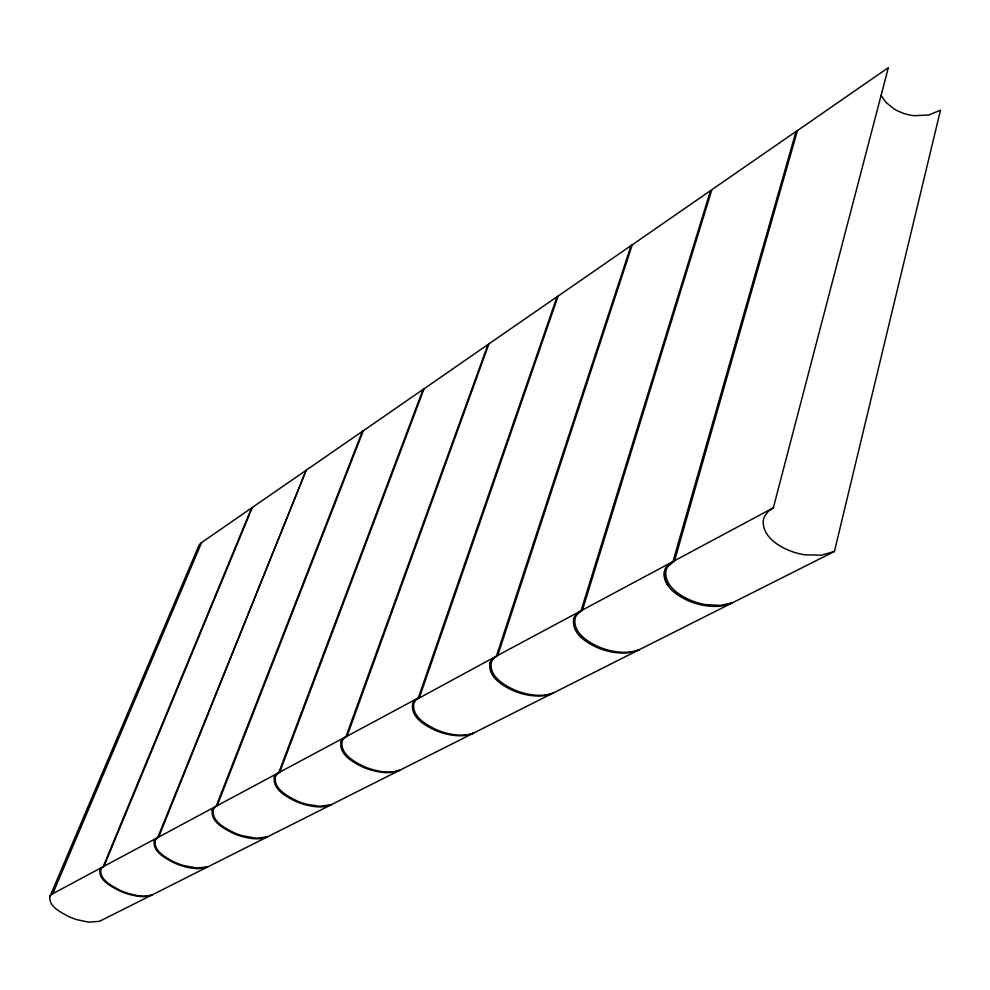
<?xml version="1.0" encoding="UTF-8"?>
<svg xmlns="http://www.w3.org/2000/svg" width="990" height="990" viewBox="0 0 990 990"><rect width="100%" height="100%" fill="white"/><g stroke="black" fill="none" stroke-linecap="round" stroke-linejoin="round"><path stroke-width="1.49" d="M573.73 618.911C571.131 633.254 586.451 642.807 597.737 647.769A68.582 67.345 22.2 0 0 609.518 651.507C619.765 653.709 631.15 654.068 640.617 649.019L834.422 551.467L940.5 110.199L928.83 114.976L914.339 115.706A49.116 48.238 22.2 0 1 902.954 113.145L897.905 111.029A44.377 43.572 22.2 0 1 894.02 108.9L885.963 102.378L881.063 95.51M490.025 663.102C487.575 676.9 502.635 685.835 513.365 690.698A68.446 67.221 22.2 0 0 524.774 694.398C534.513 696.539 545.379 697.232 554.45 692.394L639.156 649.762C629.925 653.276 619.691 652.744 610.211 650.603A68.582 67.345 22.2 0 1 599.037 646.99C587.788 642.015 572.542 632.462 575.14 618.168A12.288 12.066 22.2 0 1 576.91 614.679L582.491 610.013L673.014 561.528L796.034 131.571L888.352 67.642L773.338 507.808L768.29 511.372L764.862 515.765A15.333 15.048 22.2 0 0 763.216 520.864C762.56 536.889 778.944 546.851 792.198 551.653A69.597 68.335 22.2 0 0 805.167 554.846L821.49 555.155L834.422 551.467M412.669 704.001C410.392 717.292 425.193 725.633 435.414 730.397A68.397 67.172 22.2 0 0 446.478 734.06C455.746 736.164 466.154 737.055 474.829 732.476L553.546 692.827M340.981 741.98C338.889 754.788 353.418 762.56 363.182 767.225A68.669 67.431 22.2 0 0 371.126 770.084C380.754 772.72 391.83 774.378 401.049 769.614L473.579 733.107C465.622 736.102 455.573 735.459 447.035 733.281A68.446 67.209 22.2 0 1 436.516 729.729C426.331 724.952 411.605 716.612 413.882 703.37A10.147 9.962 22.2 0 1 416.332 699.608L496.423 656.098L631.026 245.669L710.535 190.612M342.107 741.386C340.003 754.145 354.469 761.929 364.209 766.607A68.496 67.258 22.2 0 0 374.406 770.096C382.685 772.113 391.755 773.215 399.911 770.133L331.427 804.61L319.683 806.305L306.925 804.338A68.582 67.345 22.2 0 1 297 800.898C287.694 796.331 273.5 789.067 275.406 776.754A9.553 9.38 22.2 0 1 279.861 772.2M274.354 777.311C272.46 789.661 286.716 796.925 296.06 801.479A68.817 67.58 22.2 0 0 303.781 804.288C312.654 806.739 322.666 808.496 331.403 804.672L268.599 836.278C260.321 840.461 249.777 838.74 241.028 836.179A69.003 67.753 22.2 0 1 233.516 833.432C224.569 828.964 210.585 822.195 212.268 810.265M673.819 561.12L668.782 564.486L665.478 568.767A13.427 13.192 22.2 0 0 664.117 573.631C664.389 588.629 679.808 597.576 692.245 602.316A69.164 67.914 22.2 0 0 701.539 604.952C711.773 606.994 722.972 607.303 732.6 602.724L720.423 605.422L705.387 604.605A69.003 67.753 22.2 0 1 693.52 601.425C680.984 596.611 665.132 587.256 665.763 571.935A13.674 13.427 22.2 0 1 667.693 566.8L674.586 560.687L797.507 130.47M213.246 809.746C211.551 821.638 225.472 828.407 234.395 832.875A69.015 67.778 22.2 0 0 241.535 835.535L256.398 838.258L267.597 836.785L208.94 866.312C201.675 870.123 190.55 868.601 182.408 865.978A68.916 67.679 22.2 0 1 172.866 862.265C165.021 857.946 152.646 851.722 154.279 841.079M100.856 869.492C99.408 879.776 111.561 885.617 119.109 889.812A69.201 67.951 22.2 0 0 127.97 893.314C135.952 895.591 145.097 897.806 153.079 894.428L208.073 866.708L197.282 868.106L182.878 865.371A68.916 67.679 22.2 0 1 173.782 861.795C165.936 857.476 153.561 851.239 155.195 840.597A7.759 7.611 22.2 0 1 158.746 837.033L216.191 806.182L362.315 431.492L423.089 389.379M582.491 610.013L711.884 189.672L796.059 131.46M553.2 692.975C544.364 696.477 534.464 695.648 525.393 693.569A68.471 67.233 22.2 0 1 514.565 689.968C503.861 685.105 488.874 676.17 491.337 662.409A11.051 10.853 22.2 0 1 493.28 658.944L497.76 655.392L632.313 244.703M631.063 245.57L556.974 296.889L418.3 697.938L345.77 736.882A9.863 9.677 22.2 0 0 342.045 741.349M419.525 697.282L558.174 295.973M347.094 736.077L488.936 343.852L557.011 296.777M278.759 772.67L423.052 389.491L488.936 343.852M279.811 772.113L424.116 388.674M363.318 430.724L217.181 805.65L345.943 736.696L487.934 344.607M158.709 836.971L306.17 470.238L362.352 431.38M104.012 866.262L252.351 507.449L305.267 470.869M49.822 896.569A6.386 6.262 22.2 0 1 52.755 893.784L201.601 542.557L252.351 507.449M251.571 508.056L103.158 866.72A7.301 7.178 22.2 0 0 99.903 869.888C98.691 880.246 110.608 886.038 118.243 890.258A69.189 67.951 22.2 0 0 127.537 893.896C135.444 896.086 144.429 898.227 152.274 894.799L99.52 921.306L88.791 922.185L76.873 919.673A69.473 68.223 22.2 0 1 67.815 916.121C60.539 912.025 48.634 906.555 49.884 896.606L198.644 546.059A8.514 8.366 22.2 0 1 201.613 542.582M306.17 470.238L157.794 837.466L52.73 893.723M711.884 189.672L710.511 190.711L581.056 610.781L497.76 655.392M674.586 560.687L773.326 507.808M667.631 585.053L664.55 578.383L664.587 571.044A14.231 13.971 22.2 0 1 667.371 565.971M573.445 618.787A15.407 15.135 22.2 0 1 581.885 610.644M489.778 662.991A13.736 13.489 22.2 0 1 497.19 655.949M412.459 703.902A12.301 12.078 22.2 0 1 418.993 697.789M212.12 810.191A9.046 8.885 22.2 0 1 216.736 806.033M154.143 841.005A8.229 8.081 22.2 0 1 158.301 837.305M100.782 869.443A7.029 6.893 22.2 0 1 104.049 866.324M213.135 809.696A8.588 8.44 22.2 0 1 217.218 805.736M274.218 777.237A9.764 9.591 22.2 0 1 278.796 772.757M340.82 741.906A10.828 10.63 22.2 0 1 345.993 736.795"/></g></svg>
